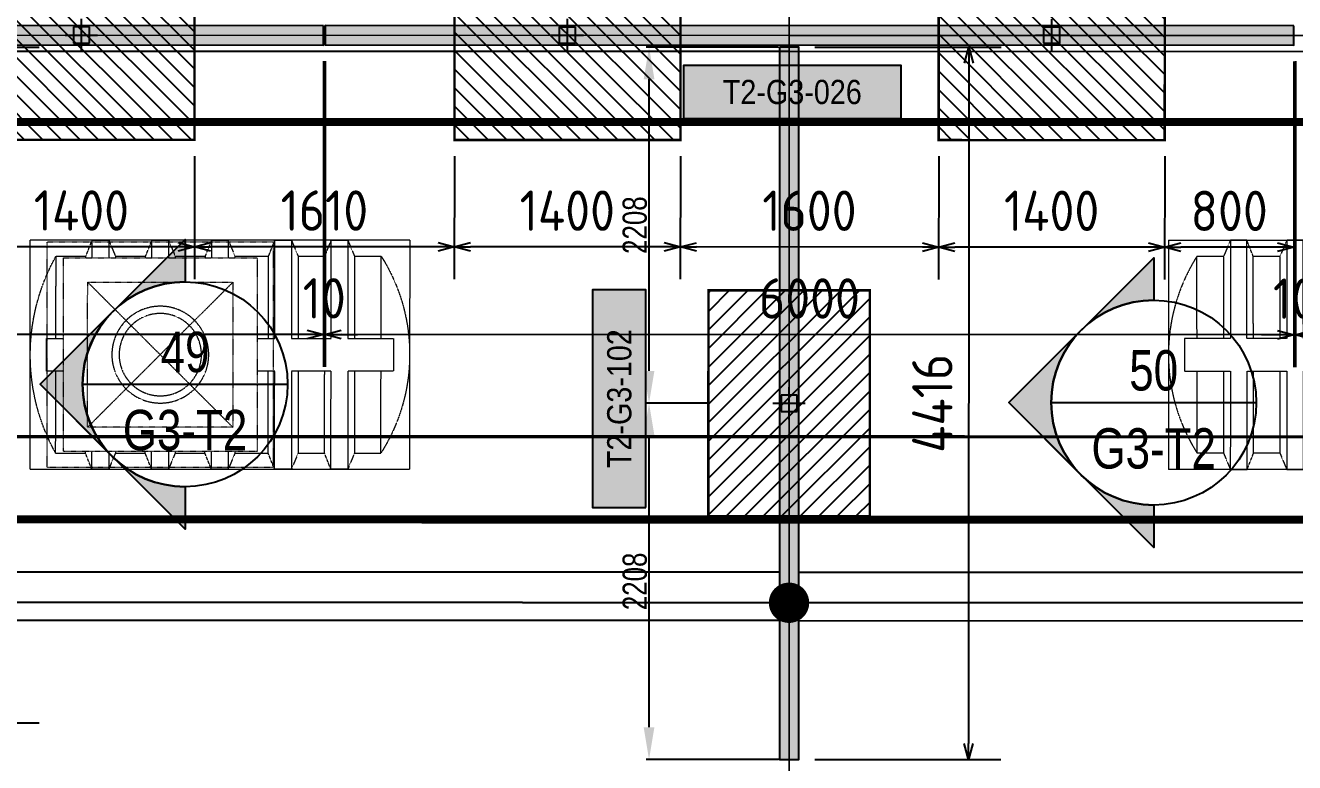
# Model space of a CAD drawing. Header units: centimetres. Extents: x -6122352 to 7132207, y -1694241 to 1947892.
# Drawn here: x 175391 to 183253, y -112988 to -108418 of the extents above; entities that cross this region are included whole.
import ezdxf
from ezdxf.enums import TextEntityAlignment as Align

# ---------------------------------------------------------------- set-up
doc = ezdxf.new("R2010")
doc.units = ezdxf.units.CM
doc.header["$MEASUREMENT"] = 0
doc.header["$PDMODE"] = 66
doc.header["$PDSIZE"] = 100
for name, pattern in [('2. HG-ST XR COL 3A (5V 7V 9V 11V - GF (4M & 5D-E)$0$HIDDEN', [0.375, 0.25, -0.125]), ('DASHED2', [0.375, 0.25, -0.125]), ('DU23023_KAA_00_XX_M2_TR_KPTB_0024$0$DU23023_KAA_00_XX_M2_TR_XRBS_0024$0$PHANTOM2', [1.25, 0.625, -0.125, 0.125, -0.125, 0.125, -0.125]), ('HIDDEN', [0.375, 0.25, -0.125]), ('XR-AR-END-SETTING OUT PLAN$0$23261-XR-AR-SI-GF$0$HIDDEN', [0.375, 0.25, -0.125])]:
    doc.linetypes.add(name, pattern=pattern)
for name, color, linetype in [('00-MI-DIM', 7, 'Continuous'), ('23585-XR-AR-BOUNDARY WALLS AND SETBACKS$0$setback', 7, 'XR-AR-END-SETTING OUT PLAN$0$23261-XR-AR-SI-GF$0$HIDDEN'), ('@MI-FOOTINGS', 7, 'Continuous'), ('@MI-REF LAYER', 7, 'Continuous'), ('@MI-TYPE-02', 6, 'Continuous'), ('A-GLASS HATCH', 7, 'Continuous'), ('B_TH_8', 7, 'Continuous'), ('PANEL-TAGS', 7, 'Continuous'), ('VD-WS-WATER TANK', 7, 'Continuous'), ('XR-AR-MID-SETTING OUT FOR MASTER$0$23585-XR-AR-MID-GROUND FLOOR$0$A-Flor-Strs', 1, 'Continuous')]:
    doc.layers.add(name, color=color, linetype=linetype)
doc.layers.add('08-Compound Wall-2', color=6, linetype='Continuous', lineweight=25, true_color=0xff00ff)
doc.layers.add('23585-XR-AR-DAMAC PLOT LIMITS$0$1-Mid units', color=41, linetype='Continuous', lineweight=5)
doc.layers.add('A-ANNO-TEXT', color=3, linetype='Continuous', lineweight=25)
doc.styles.add('Arial Narrow', font='ARIALN.TTF', dxfattribs={"width": 0.95, "height": 500})
doc.styles.add('JWC 1.50MM', font='GOTHIC.TTF', dxfattribs={"width": 0.8, "height": 1.5})
doc.styles.add('PANELTAG_STYLE', font='arial.ttf')
doc.styles.add('Schueco-BEMSTIL', font='isocpeur.ttf', dxfattribs={"width": 0.9})
doc.dimstyles.new('JWC - 1.5', dxfattribs={"dimtxt": 1.5, "dimasz": 2, "dimexe": 0.18, "dimexo": 0.06, "dimgap": 0.09, "dimtad": 1, "dimtoh": 1, "dimdec": 0, "dimzin": 0, "dimdsep": 46, "dimtxsty": 'JWC 1.50MM', "dimcen": 0.09, "dimclrd": 1, "dimclre": 1, "dimclrt": 2, "dimadec": 0, "dimazin": 0, "dimtfac": 1, "dimtdec": 0, "dimtofl": 0, "dimtmove": 0, "dimatfit": 3, "dimfxl": 30, "dimtolj": 1, "dimtzin": 0, "dimarcsym": 0})
doc.dimstyles.new('MI- JWC-TXT-2.5 MM', dxfattribs={"dimscale": 1.5, "dimtxt": 2.5, "dimasz": 1, "dimexe": 2, "dimexo": 1, "dimgap": 1, "dimtad": 1, "dimdec": 0, "dimdsep": 46, "dimtxsty": 'Schueco-BEMSTIL', "dimblk": 'OPEN30', "dimcen": 0, "dimdle": 2, "dimclrd": 140, "dimclre": 8, "dimclrt": 40, "dimadec": 0, "dimazin": 2, "dimtfac": 1, "dimtdec": 0, "dimtix": 1, "dimtmove": 2, "dimatfit": 3, "dimldrblk": 'OPEN', "dimfxl": 2, "dimlwd": -1, "dimlwe": -1, "dimarcsym": 0})

# ---------------------------------------------------------------- blocks, each defined once
blk = doc.blocks.new('23585-XR-AR-BOUNDARY WALLS AND SETBACKS')
at = {"layer": '08-Compound Wall-2'}
blk.add_lwpolyline([(496625.274, 2768955.7101), (496607.6525, 2768971.8562), (496601.5384, 2768965.1835), (496597.485, 2768960.7599), (496593.4316, 2768956.3361), (496589.3782, 2768951.9123), (496585.3248, 2768947.4885), (496581.2714, 2768943.0647), (496577.218, 2768938.6409), (496573.1644, 2768934.2171), (496569.111, 2768929.7935), (496563.0633, 2768923.193), (496580.6844, 2768907.0466)], dxfattribs=at)
at = {"layer": '23585-XR-AR-BOUNDARY WALLS AND SETBACKS$0$setback', "ltscale": 40, "const_width": 0.05}
blk.add_lwpolyline([(496622.2089, 2768954.5853), (496607.8315, 2768967.7589), (496603.6766, 2768963.2244), (496599.6232, 2768958.8008), (496595.5698, 2768954.377), (496591.5164, 2768949.9532), (496587.463, 2768945.5294), (496583.4096, 2768941.1056), (496579.3562, 2768936.6818), (496575.3025, 2768932.2579), (496571.2492, 2768927.8344), (496567.093, 2768923.2983), (496581.4701, 2768910.1244), (496585.6266, 2768914.6607), (496589.68, 2768919.0844), (496593.7334, 2768923.5082), (496597.7868, 2768927.932), (496601.8402, 2768932.3558), (496605.8938, 2768936.7795), (496609.9472, 2768941.2032), (496614.0006, 2768945.627), (496618.054, 2768950.0508)], close=True, dxfattribs=at)
blk = doc.blocks.new('A$C9d9485f6')
at = {"layer": 'A-ANNO-TEXT', "rotation": 312.4881850805905}
blk.add_blockref('23585-XR-AR-BOUNDARY WALLS AND SETBACKS', (-2377088.5348, -1504219.2521), dxfattribs=at)
blk = doc.blocks.new('23585-XR-AR-DAMAC PLOT LIMITS')
at = {"layer": '23585-XR-AR-DAMAC PLOT LIMITS$0$1-Mid units', "color": 251, "true_color": 0x636466}
for points in [[(496593.3579, 2768956.4037), (496575.6629, 2768972.6173), (496579.7163, 2768977.0411), (496597.4113, 2768960.8275)], [(496589.3045, 2768951.9799), (496571.6095, 2768968.1935), (496575.6629, 2768972.6173), (496593.3579, 2768956.4037)], [(496593.3579, 2768956.4037), (496597.4113, 2768960.8275), (496615.1065, 2768944.6137), (496611.0531, 2768940.1899)], [(496589.3045, 2768951.9799), (496593.3579, 2768956.4037), (496611.0531, 2768940.1899), (496606.9997, 2768935.7661)]]:
    blk.add_lwpolyline(points, close=True, dxfattribs=at)
blk = doc.blocks.new('A$Cf093b529')
at = {"layer": 'A-ANNO-TEXT'}
blk.add_blockref('23585-XR-AR-DAMAC PLOT LIMITS', (-495391.9901, -2768603.4419), dxfattribs=at)
blk = doc.blocks.new('A$Ceb9e94c1')
at = {"color": 1, "true_color": 0xeb0000, "const_width": 0.003, "elevation": 0}
blk.add_lwpolyline([(57.1501, 0.0001), (51.1501, 0.0001), (45.1501, 0), (39.1501, 0), (33.1501, 0.0002), (27.1501, 0.0002), (21.1501, 0.0002), (15.1501, 0.0001), (9.1501, 0.0001), (0.0001, 0.0001), (0, 24.0001), (9.1502, 24.0001), (15.1501, 24), (21.1501, 24), (27.1501, 24.0001), (33.1501, 24.0001), (39.1501, 24.0002), (45.1501, 24.0002), (51.1502, 24.0001), (57.1501, 24), (66.3023, 24.0002), (66.3027, 0.0002)], close=True, dxfattribs=at)
blk = doc.blocks.new('WT')
at = {"layer": 'VD-WS-WATER TANK', "color": 8, "linetype": 'HIDDEN', "lineweight": 5}
for p, q in [((-1544.6, 709.7), (-1544.6, -710.3)), ((-1544.6, 709.7), (805.4, 709.7)), ((805.4, -710.3), (805.4, 709.7)), ((-1205.2, 610), (-1368.6, 609.7)), ((-1367.6, 100.7), (-1368.6, 609.7)), ((-853.8, 610), (-1019.5, 609.7)), ((-462.5, 610), (-670.5, 610)), ((-92.3, 610), (-279.1, 610)), ((278, 610), (91.1, 609.6)), ((645.8, 610), (461.3, 609.7)), ((646.8, 100.7), (645.8, 610)), ((-1366.3, -610.3), (-1367.2, -101.4)), ((648.2, -610), (647.2, -101.4)), ((-1202.9, -610), (-1366.3, -610.3)), ((-853.8, -610), (-1017.2, -610.3)), ((-462.5, -610), (-668.2, -610)), ((-92.3, -610), (-276.8, -610)), ((278, -610), (93.4, -610.3)), ((648.2, -610), (463.6, -610.3)), ((805.4, -710.3), (-1544.6, -710.3))]:
    blk.add_line(p, q, dxfattribs=at)
at = {"layer": 'VD-WS-WATER TANK', "color": 8, "linetype": 'HIDDEN', "lineweight": 5, "ltscale": 0.2}
for p, q in [((-450, 450, 1.1), (450, -450, -1)), ((450, 450), (-450, -450, 1))]:
    blk.add_line(p, q, dxfattribs=at)
at = {"layer": 'VD-WS-WATER TANK', "color": 8, "linetype": 'HIDDEN', "lineweight": 5}
for points in [[(-1058, 100.7), (-1059, 709.7), (-1161.1, 709.7), (-1202.9, 610), (-1202.9, 100.7)], [(-1161.1, 709.7), (-1161.1, 100.7)], [(-1018.6, 100.7), (-1019.5, 610), (-1059, 709.7)], [(-708.9, 100.7), (-709.9, 709.7), (-812, 709.7), (-853.8, 610), (-853.8, 100.7)], [(-812, 709.7), (-812, 100.7)], [(-669.5, 100.7), (-670.5, 610), (-709.9, 709.7)], [(-318.4, 600), (-318.6, 709.7), (-420.7, 709.7), (-462.5, 610), (-462.5, 600)], [(-420.7, 709.7), (-420.7, 600)], [(-279.1, 600), (-279.1, 610), (-318.6, 709.7)], [(51.8, 600), (51.6, 709.7), (-50.5, 709.7), (-92.3, 610), (-92.3, 600)], [(-50.5, 709.7), (-50.5, 600)], [(91.1, 600), (91.1, 610), (51.6, 709.7)], [(422, 600), (421.8, 709.7), (319.7, 709.7), (278, 610), (278, 600)], [(319.7, 709.7), (319.7, 600)], [(461.3, 600), (461.3, 610), (421.8, 709.7)], [(-1161.1, 100.7), (-1444.6, 100.7), (-1444.6, -101.4), (-1161.1, -101.4)], [(-812, 100.7), (-1058, 100.7)], [(-600, 100.7), (-708.9, 100.7)], [(600, -101.4), (705.4, -101.4), (705.4, 100.7), (600, 100.7)], [(-1202.9, -101.4), (-1202.9, -610), (-1161.1, -710.3), (-1056.7, -710.3), (-1017.2, -610), (-1018.2, -101.4)], [(-1161.1, -101.4), (-1161.1, -710.3)], [(-1056.7, -710.3), (-1057.7, -101.4)], [(-1057.7, -101.4), (-812, -101.4)], [(-853.8, -101.4), (-853.8, -610), (-812, -710.3), (-707.6, -710.3), (-668.2, -610), (-669.1, -101.4)], [(-812, -101.4), (-812, -710.3)], [(-707.6, -710.3), (-708.6, -101.4)], [(-708.6, -101.4), (-600, -101.4)], [(-462.5, -600), (-462.5, -610), (-420.7, -710.3), (-316.2, -710.3), (-276.8, -610), (-276.8, -600)], [(-420.7, -600), (-420.7, -710.3)], [(-316.2, -710.3), (-316.4, -600)], [(-92.3, -600), (-92.3, -610), (-50.5, -710.3), (54, -710.3), (93.4, -610), (93.4, -600)], [(-50.5, -600), (-50.5, -710.3)], [(54, -710.3), (53.8, -600)], [(278, -600), (278, -610), (319.7, -710.3), (424.2, -710.3), (463.6, -610), (463.6, -600)], [(319.7, -600), (319.7, -710.3)], [(424.2, -710.3), (424, -600)]]:
    blk.add_lwpolyline(points, dxfattribs=at)
at = {"layer": 'VD-WS-WATER TANK', "color": 8, "linetype": 'HIDDEN', "lineweight": 5, "ltscale": 0.2}
for points in [[(-700, -700), (700, -700), (700, 700), (-700, 700)], [(-600, -600), (600, -600), (600, 600), (-600, 600)], [(-450, -450), (450, -450), (450, 450), (-450, 450)]]:
    blk.add_lwpolyline(points, close=True, dxfattribs=at)
at = {"layer": 'VD-WS-WATER TANK', "color": 8, "linetype": 'HIDDEN', "lineweight": 5}
for radius in [300, 255]:
    blk.add_circle((0, 0), radius, dxfattribs=at)
for centre, radius, start, end in [((-406.1, 1.5), 1138.5, 147.71236, 212.50564), ((-448.6, -2.1), 1254, 331.0009, 29.21709)]:
    blk.add_arc(centre, radius, start, end, dxfattribs=at)
blk = doc.blocks.new('A$C626fc766')
at = {"color": 1, "true_color": 0xeb0000, "const_width": 0.003, "elevation": 0}
blk.add_lwpolyline([(57.1526, 0.0001), (51.1526, 0.0001), (45.1526, 0.0001), (39.1526, 0), (33.1526, 0.0003), (27.1526, 0.0002), (21.1526, 0.0002), (15.1526, 0.0002), (9.1526, 0.0001), (0, 0.0001), (0.0004, 24.0001), (9.1526, 24.0003), (15.1525, 24.0002), (21.1526, 24.0001), (27.1526, 24.0001), (33.1526, 24.0002), (39.1526, 24.0002), (45.1526, 24.0002), (51.1526, 24.0003), (57.1525, 24.0002), (66.3027, 24.0002), (66.3027, 0)], close=True, dxfattribs=at)
at = {"layer": 'VD-WS-WATER TANK', "ltscale": 100}
for p, xscale, yscale, zscale, rotation in [((41.2579, 22.0204, 0), -0.000999999999999999, 0.000999999999999999, 0.000999999999999999, 1.030728940363997e-08), ((49.0473, 22.0209, 0), 0.001, 0.001, 0.001, 1.469649213618479e-08)]:
    blk.add_blockref('WT', p, dxfattribs=dict(at, xscale=xscale, yscale=yscale, zscale=zscale, rotation=rotation))
blk = doc.blocks.new('_Dot')
at = {"color": 0, "linetype": 'ByBlock', "lineweight": -2}
blk.add_line((-0.5, 0), (-1, 0), dxfattribs=at)
at = {"color": 0, "linetype": 'ByBlock', "const_width": 0.5}
blk.add_lwpolyline([(-0.25, 0, 1), (0.25, 0, 1)], format="xyb", close=True, dxfattribs=at)
blk = doc.blocks.new('A$Cc8c38916')
at = {"color": 1, "true_color": 0xeb0000, "const_width": 0.003, "elevation": 0}
blk.add_lwpolyline([(57.1501, 1.3114), (51.1501, 1.3114), (45.1501, 1.3113), (39.1501, 1.3113), (33.1501, 1.3115), (27.1501, 1.3115), (21.1501, 1.3115), (15.1501, 1.3114), (9.1501, 1.3114), (0.0001, 1.3114), (0, 25.3114), (9.1502, 25.3114), (15.1501, 25.3113), (21.1501, 25.3113), (27.1501, 25.3114), (33.1501, 25.3114), (39.1501, 25.3114), (45.1501, 25.3115), (51.1502, 25.3114), (57.1501, 25.3113), (66.3023, 25.3115), (66.3027, 1.3114)], close=True, dxfattribs=at)
blk = doc.blocks.new('A$Cbcaed180')
at = {"color": 1, "true_color": 0xeb0000, "const_width": 0.003, "elevation": 0}
blk.add_lwpolyline([(57.1526, 0.7365), (51.1526, 0.7364), (45.1526, 0.7364), (39.1526, 0.7364), (33.1526, 0.7366), (27.1526, 0.7366), (21.1526, 0.7366), (15.1526, 0.7365), (9.1526, 0.7365), (0, 0.7365), (0.0004, 24.7364), (9.1526, 24.7366), (15.1525, 24.7365), (21.1526, 24.7364), (27.1526, 24.7365), (33.1526, 24.7365), (39.1526, 24.7365), (45.1526, 24.7366), (51.1526, 24.7366), (57.1525, 24.7365), (66.3027, 24.7365), (66.3027, 0.7363)], close=True, dxfattribs=at)
blk = doc.blocks.new('_Open30')
at = {"color": 0, "linetype": 'ByBlock', "lineweight": -2}
for p, q in [((-1, 0.268), (0, 0)), ((0, 0), (-1, -0.268)), ((0, 0), (-1, 0))]:
    blk.add_line(p, q, dxfattribs=at)
blk = doc.blocks.new('*D1492')
at = {"layer": '@MI-TYPE-02', "color": 8, "transparency": 16777216}
for p, q in [((411736.6, -233465.3), (412889.2, -233465.6)), ((411736, -237881.5), (412887.7, -237881.8))]:
    blk.add_line(p, q, dxfattribs=at)
at = {"layer": '@MI-TYPE-02', "color": 140, "transparency": 16777216}
blk.add_line((412689.1, -233565.6), (412687.8, -237781.8), dxfattribs=at)
at = {"layer": 'Defpoints', "color": 0, "transparency": 16777216}
for p in [(411636.6, -233465.2), (411636, -237881.4), (412687.7, -237881.8)]:
    blk.add_point(p, dxfattribs=at)
at = {"layer": '@MI-TYPE-02', "color": 140, "transparency": 16777216, "xscale": 100, "yscale": 100, "zscale": 100}
for p, rotation in [((412689.2, -233465.6), 89.98108695238069), ((412687.7, -237881.8), 269.9810869523807)]:
    blk.add_blockref('_Open30', p, dxfattribs=dict(at, rotation=rotation))
at = {"layer": '@MI-TYPE-02', "color": 40, "transparency": 16777216, "insert": (412463.4, -235673.6), "char_height": 250, "attachment_point": 5, "rotation": 89.98109, "style": 'Schueco-BEMSTIL'}
blk.add_mtext('4416', dxfattribs=at)
blk = doc.blocks.new('_Open')
at = {"color": 0, "linetype": 'ByBlock', "lineweight": -2}
for p, q in [((-1, 0.2), (0, 0)), ((-1, -0.2), (0, 0)), ((0, 0), (-1, 0))]:
    blk.add_line(p, q, dxfattribs=at)
blk = doc.blocks.new('T2-SINGLE FOOTING')
at = {"layer": '@MI-FOOTINGS', "transparency": 33554679}
h = blk.add_hatch(dxfattribs=at)
h.set_pattern_fill('ANSI31', color=8, scale=650)
h.paths.add_polyline_path([(-700, 500), (700, 500), (700, -500), (-700, -500)])
at = {"layer": '@MI-FOOTINGS', "color": 62, "const_width": 15}
blk.add_lwpolyline([(-700, 500), (700, 500), (700, -500), (-700, -500)], close=True, dxfattribs=at)
at = {"layer": '@MI-FOOTINGS', "color": 30}
blk.add_point((0, 0), dxfattribs=at)
blk = doc.blocks.new('*D1496')
at = {"layer": '@MI-TYPE-02', "color": 8, "transparency": 16777216}
for p, q in [((405736.6, -233466.2), (406931.5, -233466.6)), ((405735.9, -237653.4), (406930.1, -237653.8))]:
    blk.add_line(p, q, dxfattribs=at)
at = {"layer": '@MI-TYPE-02', "color": 140, "transparency": 16777216}
blk.add_line((406731.5, -233566.5), (406730.2, -237553.7), dxfattribs=at)
at = {"layer": 'Defpoints', "color": 0, "transparency": 16777216}
for p in [(405636.6, -233466.2), (405635.9, -237653.3), (406730.1, -237653.7)]:
    blk.add_point(p, dxfattribs=at)
at = {"layer": '@MI-TYPE-02', "color": 140, "transparency": 16777216, "xscale": 100, "yscale": 100, "zscale": 100}
for p, rotation in [((406731.5, -233466.5), 89.98108695238069), ((406730.1, -237653.7), 269.9810869523807)]:
    blk.add_blockref('_Open30', p, dxfattribs=dict(at, rotation=rotation))
at = {"layer": '@MI-TYPE-02', "color": 40, "transparency": 16777216, "insert": (406505.8, -235560), "char_height": 250, "attachment_point": 5, "rotation": 89.98109, "style": 'Schueco-BEMSTIL'}
blk.add_mtext('4187', dxfattribs=at)
blk = doc.blocks.new('*D1581')
at = {"color": 1, "lineweight": -2, "transparency": 16777216}
for p, q in [((35493, -6471.9), (35113.5, -6471.9)), ((35131.5, -8480.1), (35131.5, -6671.9)), ((35932.7, -8680.1), (35113.5, -8680.1))]:
    blk.add_line(p, q, dxfattribs=at)
at = {"color": 1, "transparency": 16777216}
for points in [[(35098.1, -6671.9), (35164.8, -6671.9), (35131.5, -6471.9)], [(35098.1, -8480.1), (35164.8, -8480.1), (35131.5, -8680.1)]]:
    blk.add_solid(points, dxfattribs=at)
at = {"layer": 'Defpoints', "color": 0, "transparency": 16777216}
for p in [(35131.5, -6471.9), (35499, -6471.9), (35938.7, -8680.1)]:
    blk.add_point(p, dxfattribs=at)
at = {"color": 2, "transparency": 16777216, "insert": (35043.7, -7576), "char_height": 150, "attachment_point": 5, "rotation": 90, "style": 'JWC 1.50MM'}
blk.add_mtext('\\A1;2208', dxfattribs=at)
blk = doc.blocks.new('*D1582')
at = {"color": 1, "lineweight": -2, "transparency": 16777216}
for p, q in [((35933.4, -4263.9), (35113.5, -4263.9)), ((35131.5, -6271.9), (35131.5, -4463.9)), ((35493, -6471.9), (35113.5, -6471.9))]:
    blk.add_line(p, q, dxfattribs=at)
at = {"color": 1, "transparency": 16777216}
for points in [[(35098.1, -4463.9), (35164.8, -4463.9), (35131.5, -4263.9)], [(35098.1, -6271.9), (35164.8, -6271.9), (35131.5, -6471.9)]]:
    blk.add_solid(points, dxfattribs=at)
at = {"layer": 'Defpoints', "color": 0, "transparency": 16777216}
for p in [(35131.5, -4263.9), (35939.4, -4263.9), (35499, -6471.9)]:
    blk.add_point(p, dxfattribs=at)
at = {"color": 2, "transparency": 16777216, "insert": (35043.7, -5367.9), "char_height": 150, "attachment_point": 5, "rotation": 90, "style": 'JWC 1.50MM'}
blk.add_mtext('\\A1;2208', dxfattribs=at)
blk = doc.blocks.new('T2-FOOTING PLAN')
at = {"layer": '@MI-FOOTINGS', "transparency": 33554679}
h = blk.add_hatch(dxfattribs=at)
h.set_pattern_fill('ANSI31', color=8, scale=650)
h.paths.add_polyline_path([(-700, 650), (700, 650), (700, -650), (-700, -650)])
at = {"layer": '@MI-FOOTINGS', "color": 160, "true_color": 0x3340f0, "const_width": 15}
blk.add_lwpolyline([(-700, 650), (700, 650), (700, -650), (-700, -650)], close=True, dxfattribs=at)
at = {"layer": '@MI-FOOTINGS', "color": 30}
blk.add_point((0, 0), dxfattribs=at)
blk = doc.blocks.new('*D1598')
at = {"layer": '@MI-TYPE-02', "color": 8, "transparency": 16777216}
for p, q in [((435319.1, -148223.3), (435319.1, -149575.2)), ((434519.4, -148811.7), (434519.4, -149575.2))]:
    blk.add_line(p, q, dxfattribs=at)
at = {"layer": '@MI-TYPE-02', "color": 140, "transparency": 16777216}
blk.add_line((435219.1, -149375.2), (434619.4, -149375.2), dxfattribs=at)
at = {"layer": 'Defpoints', "color": 0, "transparency": 16777216}
for p in [(435319.1, -148123.3), (434519.4, -148711.7), (434519.4, -149375.2)]:
    blk.add_point(p, dxfattribs=at)
at = {"layer": '@MI-TYPE-02', "color": 140, "transparency": 16777216, "xscale": 100, "yscale": 100, "zscale": 100, "rotation": 180}
blk.add_blockref('_Open30', (434519.4, -149375.2), dxfattribs=at)
at = {"layer": '@MI-TYPE-02', "color": 140, "transparency": 16777216, "xscale": 100, "yscale": 100, "zscale": 100}
blk.add_blockref('_Open30', (435319.1, -149375.2), dxfattribs=at)
at = {"layer": '@MI-TYPE-02', "color": 40, "transparency": 16777216, "insert": (434919.2, -149150.2), "char_height": 250, "attachment_point": 5, "style": 'Schueco-BEMSTIL'}
blk.add_mtext('800', dxfattribs=at)
blk = doc.blocks.new('*D1599')
at = {"layer": '@MI-TYPE-02', "color": 8, "transparency": 16777216}
for p, q in [((433119.4, -148811.9), (433119.4, -149575.2)), ((434519.4, -148811.7), (434519.4, -149575.2))]:
    blk.add_line(p, q, dxfattribs=at)
at = {"layer": '@MI-TYPE-02', "color": 140, "transparency": 16777216}
blk.add_line((434419.4, -149375.2), (433219.4, -149375.2), dxfattribs=at)
at = {"layer": 'Defpoints', "color": 0, "transparency": 16777216}
for p in [(433119.4, -148711.9), (434519.4, -148711.7), (433119.4, -149375.2)]:
    blk.add_point(p, dxfattribs=at)
at = {"layer": '@MI-TYPE-02', "color": 140, "transparency": 16777216, "xscale": 100, "yscale": 100, "zscale": 100, "rotation": 180}
blk.add_blockref('_Open30', (433119.4, -149375.2), dxfattribs=at)
at = {"layer": '@MI-TYPE-02', "color": 140, "transparency": 16777216, "xscale": 100, "yscale": 100, "zscale": 100}
blk.add_blockref('_Open30', (434519.4, -149375.2), dxfattribs=at)
at = {"layer": '@MI-TYPE-02', "color": 40, "transparency": 16777216, "insert": (433819.4, -149150.2), "char_height": 250, "attachment_point": 5, "style": 'Schueco-BEMSTIL'}
blk.add_mtext('1400', dxfattribs=at)
blk = doc.blocks.new('*D1600')
at = {"layer": '@MI-TYPE-02', "color": 8, "transparency": 16777216}
for p, q in [((431519.4, -148812.2), (431519.4, -149575.2)), ((433119.4, -148811.9), (433119.4, -149575.2))]:
    blk.add_line(p, q, dxfattribs=at)
at = {"layer": '@MI-TYPE-02', "color": 140, "transparency": 16777216}
blk.add_line((433019.4, -149375.2), (431619.4, -149375.2), dxfattribs=at)
at = {"layer": 'Defpoints', "color": 0, "transparency": 16777216}
for p in [(431519.4, -148712.2), (433119.4, -148711.9), (431519.4, -149375.2)]:
    blk.add_point(p, dxfattribs=at)
at = {"layer": '@MI-TYPE-02', "color": 140, "transparency": 16777216, "xscale": 100, "yscale": 100, "zscale": 100, "rotation": 180}
blk.add_blockref('_Open30', (431519.4, -149375.2), dxfattribs=at)
at = {"layer": '@MI-TYPE-02', "color": 140, "transparency": 16777216, "xscale": 100, "yscale": 100, "zscale": 100}
blk.add_blockref('_Open30', (433119.4, -149375.2), dxfattribs=at)
at = {"layer": '@MI-TYPE-02', "color": 40, "transparency": 16777216, "insert": (432319.4, -149150.2), "char_height": 250, "attachment_point": 5, "style": 'Schueco-BEMSTIL'}
blk.add_mtext('1600', dxfattribs=at)
blk = doc.blocks.new('*D1601')
at = {"layer": '@MI-TYPE-02', "color": 8, "transparency": 16777216}
for p, q in [((430119.4, -148812.4), (430119.4, -149575.2)), ((431519.4, -148812.2), (431519.4, -149575.2))]:
    blk.add_line(p, q, dxfattribs=at)
at = {"layer": '@MI-TYPE-02', "color": 140, "transparency": 16777216}
blk.add_line((431419.4, -149375.2), (430219.4, -149375.2), dxfattribs=at)
at = {"layer": 'Defpoints', "color": 0, "transparency": 16777216}
for p in [(430119.4, -148712.4), (431519.4, -148712.2), (430119.4, -149375.2)]:
    blk.add_point(p, dxfattribs=at)
at = {"layer": '@MI-TYPE-02', "color": 140, "transparency": 16777216, "xscale": 100, "yscale": 100, "zscale": 100, "rotation": 180}
blk.add_blockref('_Open30', (430119.4, -149375.2), dxfattribs=at)
at = {"layer": '@MI-TYPE-02', "color": 140, "transparency": 16777216, "xscale": 100, "yscale": 100, "zscale": 100}
blk.add_blockref('_Open30', (431519.4, -149375.2), dxfattribs=at)
at = {"layer": '@MI-TYPE-02', "color": 40, "transparency": 16777216, "insert": (430819.4, -149150.2), "char_height": 250, "attachment_point": 5, "style": 'Schueco-BEMSTIL'}
blk.add_mtext('1400', dxfattribs=at)
blk = doc.blocks.new('*D1602')
at = {"layer": '@MI-TYPE-02', "color": 8, "transparency": 16777216}
for p, q in [((428509.4, -148812.8), (428509.4, -149575.2)), ((430119.4, -148812.4), (430119.4, -149575.2))]:
    blk.add_line(p, q, dxfattribs=at)
at = {"layer": '@MI-TYPE-02', "color": 140, "transparency": 16777216}
blk.add_line((430019.4, -149375.2), (428609.4, -149375.2), dxfattribs=at)
at = {"layer": 'Defpoints', "color": 0, "transparency": 16777216}
for p in [(428509.4, -148712.8), (430119.4, -148712.4), (428509.4, -149375.2)]:
    blk.add_point(p, dxfattribs=at)
at = {"layer": '@MI-TYPE-02', "color": 140, "transparency": 16777216, "xscale": 100, "yscale": 100, "zscale": 100, "rotation": 180}
blk.add_blockref('_Open30', (428509.4, -149375.2), dxfattribs=at)
at = {"layer": '@MI-TYPE-02', "color": 140, "transparency": 16777216, "xscale": 100, "yscale": 100, "zscale": 100}
blk.add_blockref('_Open30', (430119.4, -149375.2), dxfattribs=at)
at = {"layer": '@MI-TYPE-02', "color": 40, "transparency": 16777216, "insert": (429314.4, -149150.2), "char_height": 250, "attachment_point": 5, "style": 'Schueco-BEMSTIL'}
blk.add_mtext('1610', dxfattribs=at)
blk = doc.blocks.new('*D1603')
at = {"layer": '@MI-TYPE-02', "color": 8, "transparency": 16777216}
for p, q in [((427109.4, -148813), (427109.4, -149575.2)), ((428509.4, -148812.8), (428509.4, -149575.2))]:
    blk.add_line(p, q, dxfattribs=at)
at = {"layer": '@MI-TYPE-02', "color": 140, "transparency": 16777216}
blk.add_line((428409.4, -149375.2), (427209.4, -149375.2), dxfattribs=at)
at = {"layer": 'Defpoints', "color": 0, "transparency": 16777216}
for p in [(427109.4, -148713), (428509.4, -148712.8), (427109.4, -149375.2)]:
    blk.add_point(p, dxfattribs=at)
at = {"layer": '@MI-TYPE-02', "color": 140, "transparency": 16777216, "xscale": 100, "yscale": 100, "zscale": 100, "rotation": 180}
blk.add_blockref('_Open30', (427109.4, -149375.2), dxfattribs=at)
at = {"layer": '@MI-TYPE-02', "color": 140, "transparency": 16777216, "xscale": 100, "yscale": 100, "zscale": 100}
blk.add_blockref('_Open30', (428509.4, -149375.2), dxfattribs=at)
at = {"layer": '@MI-TYPE-02', "color": 40, "transparency": 16777216, "insert": (427809.4, -149150.2), "char_height": 250, "attachment_point": 5, "style": 'Schueco-BEMSTIL'}
blk.add_mtext('1400', dxfattribs=at)
blk = doc.blocks.new('*D1630')
at = {"layer": '@MI-TYPE-02', "color": 8, "transparency": 16777216}
for p, q in [((435319.1, -148223.3), (435319.1, -150119.1)), ((435329.2, -148222.2), (435329.2, -150119.1))]:
    blk.add_line(p, q, dxfattribs=at)
at = {"layer": '@MI-TYPE-02', "color": 140, "transparency": 16777216}
for p, q in [((435219.1, -149919.1), (435119.1, -149919.1)), ((435329.2, -149919.1), (435319.1, -149919.1)), ((435429.2, -149919.1), (435529.2, -149919.1))]:
    blk.add_line(p, q, dxfattribs=at)
at = {"layer": 'Defpoints', "color": 0, "transparency": 16777216}
for p in [(435329.2, -148122.2), (435319.1, -148123.3), (435319.1, -149919.1)]:
    blk.add_point(p, dxfattribs=at)
at = {"layer": '@MI-TYPE-02', "color": 140, "transparency": 16777216, "xscale": 100, "yscale": 100, "zscale": 100}
blk.add_blockref('_Open30', (435319.1, -149919.1), dxfattribs=at)
at = {"layer": '@MI-TYPE-02', "color": 140, "transparency": 16777216, "xscale": 100, "yscale": 100, "zscale": 100, "rotation": 180}
blk.add_blockref('_Open30', (435329.2, -149919.1), dxfattribs=at)
at = {"layer": '@MI-TYPE-02', "color": 40, "transparency": 16777216, "insert": (435324.1, -149694.1), "char_height": 250, "attachment_point": 5, "style": 'Schueco-BEMSTIL'}
blk.add_mtext('10', dxfattribs=at)
blk = doc.blocks.new('*D1631')
at = {"layer": '@MI-TYPE-02', "color": 8, "transparency": 16777216}
for p, q in [((429319.1, -148223.3), (429319.1, -150119.1)), ((435319.1, -148223.3), (435319.1, -150119.1))]:
    blk.add_line(p, q, dxfattribs=at)
at = {"layer": '@MI-TYPE-02', "color": 140, "transparency": 16777216}
blk.add_line((435219.1, -149919.1), (429419.1, -149919.1), dxfattribs=at)
at = {"layer": 'Defpoints', "color": 0, "transparency": 16777216}
for p in [(429319.1, -148123.3), (435319.1, -148123.3), (429319.1, -149919.1)]:
    blk.add_point(p, dxfattribs=at)
at = {"layer": '@MI-TYPE-02', "color": 140, "transparency": 16777216, "xscale": 100, "yscale": 100, "zscale": 100, "rotation": 180}
blk.add_blockref('_Open30', (429319.1, -149919.1), dxfattribs=at)
at = {"layer": '@MI-TYPE-02', "color": 140, "transparency": 16777216, "xscale": 100, "yscale": 100, "zscale": 100}
blk.add_blockref('_Open30', (435319.1, -149919.1), dxfattribs=at)
at = {"layer": '@MI-TYPE-02', "color": 40, "transparency": 16777216, "insert": (432319.1, -149694.1), "char_height": 250, "attachment_point": 5, "style": 'Schueco-BEMSTIL'}
blk.add_mtext('6000', dxfattribs=at)
blk = doc.blocks.new('*D1632')
at = {"layer": '@MI-TYPE-02', "color": 8, "transparency": 16777216}
for p, q in [((429309, -148224.5), (429309, -150119.1)), ((429319.1, -148223.3), (429319.1, -150119.1))]:
    blk.add_line(p, q, dxfattribs=at)
at = {"layer": '@MI-TYPE-02', "color": 140, "transparency": 16777216}
for p, q in [((429209, -149919.1), (429109, -149919.1)), ((429319.1, -149919.1), (429309, -149919.1)), ((429419.1, -149919.1), (429519.1, -149919.1))]:
    blk.add_line(p, q, dxfattribs=at)
at = {"layer": 'Defpoints', "color": 0, "transparency": 16777216}
for p in [(429309, -148124.5), (429319.1, -148123.3), (429309, -149919.1)]:
    blk.add_point(p, dxfattribs=at)
at = {"layer": '@MI-TYPE-02', "color": 140, "transparency": 16777216, "xscale": 100, "yscale": 100, "zscale": 100}
blk.add_blockref('_Open30', (429309, -149919.1), dxfattribs=at)
at = {"layer": '@MI-TYPE-02', "color": 140, "transparency": 16777216, "xscale": 100, "yscale": 100, "zscale": 100, "rotation": 180}
blk.add_blockref('_Open30', (429319.1, -149919.1), dxfattribs=at)
at = {"layer": '@MI-TYPE-02', "color": 40, "transparency": 16777216, "insert": (429314.1, -149694.1), "char_height": 250, "attachment_point": 5, "style": 'Schueco-BEMSTIL'}
blk.add_mtext('10', dxfattribs=at)
blk = doc.blocks.new('*D1633')
at = {"layer": '@MI-TYPE-02', "color": 8, "transparency": 16777216}
for p, q in [((423309.1, -148224.4), (423309.1, -150119.1)), ((429309, -148224.5), (429309, -150119.1))]:
    blk.add_line(p, q, dxfattribs=at)
at = {"layer": '@MI-TYPE-02', "color": 140, "transparency": 16777216}
blk.add_line((429209, -149919.1), (423409.1, -149919.1), dxfattribs=at)
at = {"layer": 'Defpoints', "color": 0, "transparency": 16777216}
for p in [(423309.1, -148124.4), (429309, -148124.5), (423309.1, -149919.1)]:
    blk.add_point(p, dxfattribs=at)
at = {"layer": '@MI-TYPE-02', "color": 140, "transparency": 16777216, "xscale": 100, "yscale": 100, "zscale": 100, "rotation": 180}
blk.add_blockref('_Open30', (423309.1, -149919.1), dxfattribs=at)
at = {"layer": '@MI-TYPE-02', "color": 140, "transparency": 16777216, "xscale": 100, "yscale": 100, "zscale": 100}
blk.add_blockref('_Open30', (429309, -149919.1), dxfattribs=at)
at = {"layer": '@MI-TYPE-02', "color": 40, "transparency": 16777216, "insert": (426309.1, -149694.1), "char_height": 250, "attachment_point": 5, "style": 'Schueco-BEMSTIL'}
blk.add_mtext('6000', dxfattribs=at)
blk = doc.blocks.new('XR-AR-MID-SETTING OUT FOR MASTER')
at = {"layer": 'XR-AR-MID-SETTING OUT FOR MASTER$0$23585-XR-AR-MID-GROUND FLOOR$0$A-Flor-Strs', "color": 8}
for p, q in [((60.1, 20672.9), (5940, 20672.7)), ((60, 20372.9), (5940, 20372.7))]:
    blk.add_line(p, q, dxfattribs=at)
blk = doc.blocks.new('MID UNIT')
at = {"xscale": 0.001, "yscale": 0.001, "zscale": 0.001}
blk.add_blockref('XR-AR-MID-SETTING OUT FOR MASTER', (0, 0), dxfattribs=at)
blk = doc.blocks.new('TH_8')
at = {"xscale": -1}
blk.add_blockref('MID UNIT', (495814.3054, 2769197.4791), dxfattribs=at)
blk.add_blockref('MID UNIT', (495814.3054, 2769197.4791))
blk = doc.blocks.new('A$Ca7ad59d2')
at = {"layer": 'B_TH_8', "xscale": 1.000018136216304, "yscale": 1.000018136216304, "zscale": 1.000018136216304}
blk.add_blockref('TH_8', (-495803.6471, -2769248.0519), dxfattribs=at)
blk = doc.blocks.new('A$Cac0110ba')
at = {"rotation": 227.5015136760979}
blk.add_blockref('A$Ca7ad59d2', (28.5493, 57.4913), dxfattribs=at)
blk = doc.blocks.new('*U1871')
h = blk.add_hatch(color=94)
edge = h.paths.add_edge_path()
edge.add_line((0, -6.35), (0, -8.98))
edge.add_line((0, -8.98), (-8.98, 0))
edge.add_line((-8.98, 0), (0, 8.98))
edge.add_line((0, 8.98), (0, 6.35))
edge.add_arc((0, 0), 6.35, 90, 270)
at = {"color": 94}
blk.add_line((-6.35, 0), (6.35, 0), dxfattribs=at)
for points in [[(0, -6.35), (0, -8.98), (-8.98, 0), (0, 8.98), (0, 6.35, 1)], [(-4.49, 4.49, 0.414214), (-4.49, -4.49), (-8.98, 0), (-4.49, 4.49)]]:
    blk.add_lwpolyline(points, format="xyb", close=True)
blk.add_circle((0, 0), 6.35, dxfattribs=at)
at = {"style": 'Arial Narrow', "width": 0.95, "flags": 8}
blk.add_attdef('VIEWNUMBER', text='', height=2.5, dxfattribs=at).set_placement((0, 0), align=Align.BOTTOM_CENTER)
blk.add_attdef('SHEETNUMBER', text='', height=2.5, dxfattribs=at).set_placement((0, -1.588), align=Align.TOP_CENTER)
blk = doc.blocks.new('PANELTAG')
at = {"layer": 'PANEL-TAGS', "color": 1}
blk.add_lwpolyline([(-13.5, -3.3), (13.5, -3.3), (13.5, 3.3), (-13.5, 3.3)], close=True, dxfattribs=at)
at = {"layer": 'PANEL-TAGS', "color": 40, "true_color": 0xffd700}
blk.add_solid([(-13.5, -3.3), (13.5, -3.3), (-13.5, 3.3), (13.5, 3.3)], dxfattribs=at)
at = {"layer": 'PANEL-TAGS', "color": 5, "style": 'PANELTAG_STYLE', "width": 0.85}
blk.add_attdef('TAGNO', text='', height=3, dxfattribs=at).set_placement((0, 0), align=Align.MIDDLE)
blk = doc.blocks.new('M3 REF WITH TABLES')
at = {"color": 1, "const_width": 0.02}
blk.add_lwpolyline([(105.6338, 79.7277), (109.2087, 79.9794), (132.3994, 105.2882), (134.3918, 103.4601), (132.3994, 105.2882), (150.0336, 124.5331), (150.2404, 128.4118)], dxfattribs=at)
blk = doc.blocks.new('T2-G10 PARTITION WALLS')
at = {"layer": 'A-GLASS HATCH'}
h = blk.add_hatch(color=6, dxfattribs=at)
h.dxf.hatch_style = 1
h.paths.add_polyline_path([(35939.4, -4263.9), (35938.7, -8680.1), (36058.7, -8680.1), (36059.4, -4263.9)])
at = {"layer": '@MI-TYPE-02', "color": 6}
blk.add_lwpolyline([(35939.4, -4263.9), (35938.7, -8680.1), (36058.7, -8680.1), (36059.4, -4263.9)], close=True, dxfattribs=at)
at = {"layer": '@MI-FOOTINGS', "xscale": -1, "rotation": 89.98108695186909}
blk.add_blockref('T2-SINGLE FOOTING', (35999, -6472), dxfattribs=at)
at = {"color": 0}
for base, p1, p2, picture, middle in [((35131.5, -4263.9), (35499, -6471.9), (35939.4, -4263.9), '*D1582', (35043.7, -5367.9)), ((35131.5, -6471.9), (35938.7, -8680.1), (35499, -6471.9), '*D1581', (35043.7, -7576))]:
    dim = blk.add_linear_dim(base=base, p1=p1, p2=p2, angle=90, dimstyle='JWC - 1.5', dxfattribs=at)
    dim.commit()
    dim.dimension.update_dxf_attribs({"geometry": picture, "text_midpoint": middle})
at = {"layer": '@MI-TYPE-02'}
for base, p1, p2, picture, middle in [((31152.9, -8452.4), (30059.4, -4264.9), (30058.7, -8452), '*D1496', (30928.6, -6358.7)), ((37110.5, -8680.5), (36059.4, -4263.9), (36058.7, -8680.1), '*D1492', (36886.2, -6472.3))]:
    dim = blk.add_linear_dim(base=base, p1=p1, p2=p2, angle=269.98109, dimstyle='MI- JWC-TXT-2.5 MM', dxfattribs=at)
    dim.commit()
    dim.dimension.update_dxf_attribs({"geometry": picture, "text_midpoint": middle, "insert": (-375577.2, 229201.3)})
blk = doc.blocks.new('G10-REAR PARTITION LEFT EXTD')
at = {"layer": '@MI-TYPE-02'}
h = blk.add_hatch(color=256, dxfattribs=at)
h.dxf.hatch_style = 1
h.paths.add_polyline_path([(42138.3, 64.8), (36138.4, 64.8), (36137.9, -55.2), (42137.9, -55.2)])
h = blk.add_hatch(color=256, dxfattribs=at)
h.dxf.hatch_style = 1
h.paths.add_polyline_path([(48148.3, 65.9), (42148.4, 66), (42148, -54), (48147.9, -54.1)])
for points in [[(42138.3, 64.8), (36138.4, 64.8), (36137.9, -55.2), (42137.9, -55.2)], [(48148.3, 65.9), (42148.4, 66), (42148, -54), (48147.9, -54.1)]]:
    blk.add_lwpolyline(points, close=True, dxfattribs=at)
at = {"layer": '@MI-FOOTINGS', "xscale": -1, "rotation": 0.01015602854542941}
for p in [(40638.1, 6.3), (43648.2, 6.9), (46648.2, 7.5)]:
    blk.add_blockref('T2-FOOTING PLAN', p, dxfattribs=at)
at = {"layer": '@MI-TYPE-02', "color": 0}
for base, p1, p2, picture, middle in [((36137.9, -1849.8), (42137.9, -55.2), (36137.9, -55.2), '*D1633', (39137.9, -1624.8)), ((42137.9, -1849.8), (42148, -54), (42137.9, -55.2), '*D1632', (42142.9, -1624.8)), ((42148, -1849.8), (48147.9, -54.1), (42148, -54), '*D1631', (45147.9, -1624.8)), ((47348.3, -1306), (48147.9, -54.1), (47348.3, -642.4), '*D1598', (47748.1, -1081)), ((48147.9, -1849.8), (48158, -53), (48147.9, -54.1), '*D1630', (48153, -1624.8)), ((39938.2, -1306), (41338.2, -643.5), (39938.2, -643.8), '*D1603', (40638.2, -1081)), ((41338.2, -1306), (42948.3, -643.2), (41338.2, -643.5), '*D1602', (42143.3, -1081)), ((42948.3, -1306), (44348.3, -642.9), (42948.3, -643.2), '*D1601', (43648.3, -1081)), ((44348.3, -1306), (45948.3, -642.7), (44348.3, -642.9), '*D1600', (45148.3, -1081)), ((45948.3, -1306), (47348.3, -642.4), (45948.3, -642.7), '*D1599', (46648.3, -1081))]:
    dim = blk.add_linear_dim(base=base, p1=p1, p2=p2, angle=180, dimstyle='MI- JWC-TXT-2.5 MM', dxfattribs=at)
    dim.commit()
    dim.dimension.update_dxf_attribs({"geometry": picture, "text_midpoint": middle, "insert": (-387171.2, 148069.2)})

msp = doc.modelspace()

# ---------------------------------------------------------------- block references
at = {"color": 94, "linetype": '2. HG-ST XR COL 3A (5V 7V 9V 11V - GF (4M & 5D-E)$0$HIDDEN', "xscale": -1000, "yscale": 1000, "zscale": 1000, "rotation": 227.4902504429082}
msp.add_blockref('A$Cac0110ba', (138096.02267, -114332.08969), dxfattribs=at)

# ---------------------------------------------------------------- next in the draw order: linework, layer by layer
at = {"layer": '00-MI-DIM', "color": 94, "linetype": 'DU23023_KAA_00_XX_M2_TR_KPTB_0024$0$DU23023_KAA_00_XX_M2_TR_XRBS_0024$0$PHANTOM2', "ltscale": 10, "const_width": 50}
msp.add_lwpolyline([(260309.91892, -108805.86866), (260310.2308, -109016.46146), (22420.43537, -109016.46146), (22416.86832, -108770.33311)], dxfattribs=at)
at = {"layer": '@MI-REF LAYER', "linetype": 'DASHED2'}
msp.add_line((192121.26696, -112001.78237), (161837.89557, -111989.56713, -11.23025), dxfattribs=at)

# ---------------------------------------------------------------- next in the draw order: block references
at = {"layer": '00-MI-DIM'}
ref = msp.add_blockref('*U1871', (176380.22483, -110642.64863), dxfattribs=dict(at, xscale=100, yscale=100, zscale=100))
ref.add_attrib('VIEWNUMBER', '49', dxfattribs={"layer": '0', "height": 250, "style": 'Arial Narrow', "width": 0.95}).set_placement((176380.22483, -110642.64863), align=Align.BOTTOM_CENTER)
ref.add_attrib('SHEETNUMBER', 'G3-T2', dxfattribs={"layer": '0', "height": 250, "style": 'Arial Narrow', "width": 0.95}).set_placement((176380.22483, -110801.39863), align=Align.TOP_CENTER)
ref = msp.add_blockref('*U1871', (182380.23354, -110756.22108), dxfattribs=dict(at, xscale=100, yscale=100, zscale=100))
ref.add_attrib('VIEWNUMBER', '50', dxfattribs={"layer": '0', "height": 250, "style": 'Arial Narrow', "width": 0.95}).set_placement((182380.23354, -110756.22108), align=Align.BOTTOM_CENTER)
ref.add_attrib('SHEETNUMBER', 'G3-T2', dxfattribs={"layer": '0', "height": 250, "style": 'Arial Narrow', "width": 0.95}).set_placement((182380.23354, -110914.97108), align=Align.TOP_CENTER)
at = {"layer": '@MI-REF LAYER', "xscale": 1000, "yscale": 1000, "zscale": 1000}
msp.add_blockref('A$C9d9485f6', (-23958.95046, 48155.57226), dxfattribs=at)
at = {"layer": '@MI-REF LAYER', "color": 10}
for name, p, xscale, yscale, zscale, rotation in [('A$Cc8c38916', (201276.57232, -83172.47681, 0.00001), 1000, 1000, 1000, 179.9898026791866), ('A$Ceb9e94c1', (201276.22832, -84483.75691, 0.00001), 1000.000000000001, 1000.000000000001, 1000.000000000001, 179.9898026784156), ('A$C626fc766', (134965.00952, -132472.24897, 0.00001), 1000, 1000, 1000, 359.9898398956657)]:
    msp.add_blockref(name, p, dxfattribs=dict(at, xscale=xscale, yscale=yscale, zscale=zscale, rotation=rotation))
at = {"layer": '@MI-REF LAYER', "extrusion": (-4.06944e-12, -7.46019e-09, 1), "xscale": -250.0000000000001, "yscale": 250.0000000000001, "zscale": 250.0000000000001, "rotation": 179.9692063035856}
msp.add_blockref('_Dot', (180121.3838, -111996.94204, 11.2311), dxfattribs=at)
at = {"layer": '@MI-TYPE-02', "color": 0, "rotation": 359.9811633183237}
msp.add_blockref('G10-REAR PARTITION LEFT EXTD', (135100.36583, -108471.20027), dxfattribs=at)
at = {"layer": 'PANEL-TAGS'}
ref = msp.add_blockref('PANELTAG', (180141.68428, -108830.90638), dxfattribs=dict(at, xscale=50, yscale=50, zscale=50))
ref.add_attrib('TAGNO', 'T2-G3-026', dxfattribs={"color": 5, "height": 150, "style": 'PANELTAG_STYLE', "width": 0.85}).set_placement((180141.68428, -108830.90638), align=Align.MIDDLE_CENTER)
ref = msp.add_blockref('PANELTAG', (179069.80846, -110731.85405), dxfattribs=dict(at, xscale=50.00000000000001, yscale=50.00000000000001, zscale=50.00000000000001, rotation=90.00000000000001))
ref.add_attrib('TAGNO', 'T2-G3-102', dxfattribs={"color": 5, "height": 150, "rotation": 90, "style": 'PANELTAG_STYLE', "width": 0.85}).set_placement((179069.80846, -110731.85405), align=Align.MIDDLE_CENTER)

# ---------------------------------------------------------------- next in the draw order: wipeouts: each hides what was drawn before it
at = {"color": 10}
msp.add_wipeout([(137968.60501, -112699.88155), (137966.18821, -126973.40495), (198269.79932, -126982.96757), (198272.37498, -112711.46911), (192022.26143, -112708.32827), (192022.09189, -113008.95156), (144220.97486, -113000.47366), (144221.16282, -112699.85038), (137967.30579, -112699.86374)], dxfattribs=at).dxf.layer = '@MI-REF LAYER'

# ---------------------------------------------------------------- next in the draw order: linework, layer by layer
at = {"layer": '@MI-REF LAYER', "color": 1, "const_width": 20}
msp.add_lwpolyline([(135215.27331, -108493.61401), (137815.50432, -110959.75209), (172142.46446, -110966.37249), (172140.18906, -113670.37671), (172142.46446, -110966.37249), (198244.81247, -110971.40666), (201244.66773, -108504.01721)], dxfattribs=at)

# ---------------------------------------------------------------- next in the draw order: block references
at = {"layer": '@MI-REF LAYER', "xscale": 1000, "yscale": 1000, "zscale": 1000}
for name, p, rotation in [('A$Cf093b529', (-891608.73293, 539022.72011), 312.4882903633292), ('M3 REF WITH TABLES', (5073.57098, -84448.84299), 312.4882889992022)]:
    msp.add_blockref(name, p, dxfattribs=dict(at, rotation=rotation))
at = {"layer": '@MI-REF LAYER', "color": 10, "xscale": 1000, "yscale": 1000, "zscale": 1000, "rotation": 359.9898398935451}
msp.add_blockref('A$Cbcaed180', (134964.98957, -133208.58832, 0.00001), dxfattribs=at)
at = {"layer": '@MI-TYPE-02', "color": 6}
msp.add_blockref('T2-G10 PARTITION WALLS', (144122.7432, -104288.45926), dxfattribs=at)

doc.saveas('drawing.dxf')
